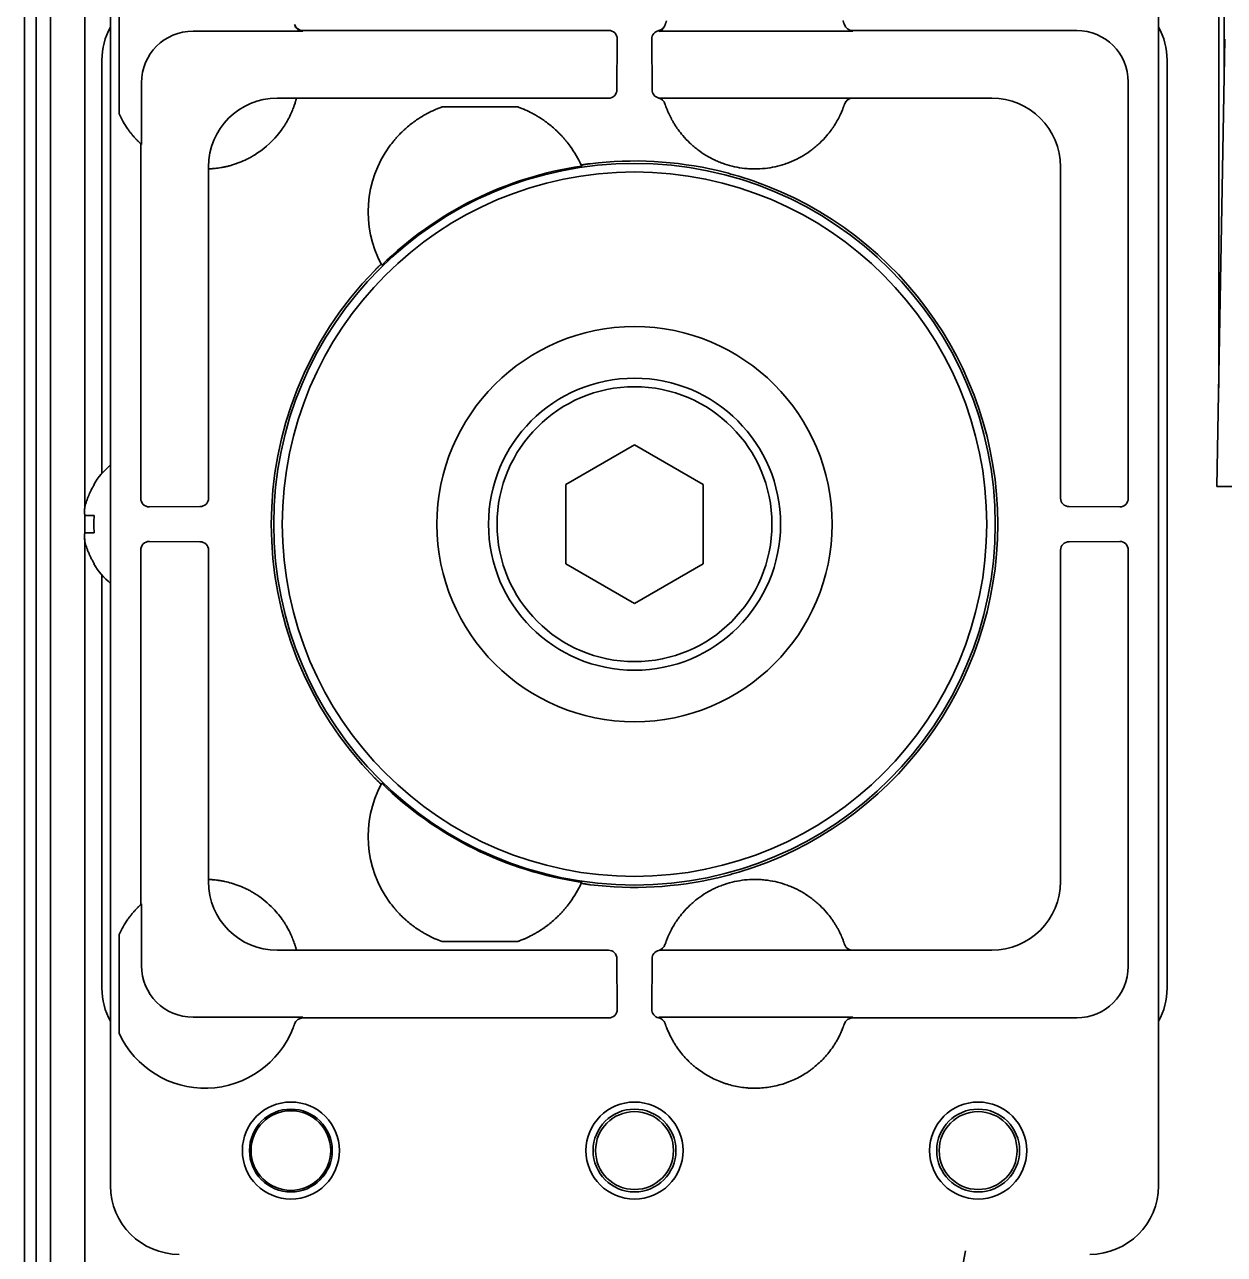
# Model space of a CAD drawing. Extents: x 5809 to 10669, y -850 to 3886.
# Drawn here: x 8371.6 to 8441.4, y 3661.8 to 3733.4 of the extents above; entities that cross this region are included whole.
import ezdxf

# ---------------------------------------------------------------- set-up
doc = ezdxf.new("R2010")
doc.units = 0
doc.header["$LTSCALE"] = 5
doc.layers.add('1', color=7, linetype='CONTINUOUS', true_color=0xffffff)

msp = doc.modelspace()

# ---------------------------------------------------------------- linework, layer by layer
at = {"layer": '1', "color": 7, "linetype": 'Continuous', "lineweight": 35}
for p, q in [((8373.073, 2751.526), (8373.073, 3749.526)), ((8371.573, 3748.726), (8371.573, 3257.226)), ((8441.384, 3747.704), (8441.384, 3730.106)), ((8372.251, 3258.226), (8372.251, 3745.726)), ((8375.073, 3746.108), (8375.073, 3705.375)), ((8376.573, 3742.827), (8376.573, 3665.826)), ((8437.573, 3665.826), (8437.573, 3742.827)), ((8441.073, 3712.253), (8441.073, 3739.396)), ((8377.073, 3728.208), (8377.073, 3733.944)), ((8387.774, 3733.024), (8381.375, 3733.024)), ((8405.566, 3733.063), (8387.76, 3733.063)), ((8419.774, 3733.024), (8408.599, 3733.024)), ((8419.294, 3733.383), (8419.287, 3733.404)), ((8432.81, 3733.063), (8419.761, 3733.063)), ((8406.051, 3729.616), (8406.066, 3732.563)), ((8408.079, 3732.563), (8408.094, 3729.616)), ((8440.973, 3706.526), (8441.427, 3732.561)), ((8376.073, 3731.327), (8376.073, 3707.278)), ((8438.073, 3677.326), (8438.073, 3731.327)), ((8378.375, 3730.024), (8378.375, 3726.428)), ((8435.81, 3705.832), (8435.81, 3730.064)), ((8386.27, 3729.128), (8387.399, 3729.128)), ((8387.399, 3729.128), (8387.397, 3729.119)), ((8387.397, 3729.119), (8395.288, 3729.119)), ((8395.288, 3729.119), (8395.385, 3729.119)), ((8395.385, 3729.119), (8395.882, 3729.12)), ((8395.883, 3729.12), (8400.263, 3729.12)), ((8400.263, 3728.62), (8395.883, 3728.62)), ((8400.263, 3729.12), (8400.761, 3729.119)), ((8400.761, 3729.119), (8400.858, 3729.119)), ((8400.858, 3729.119), (8405.551, 3729.119)), ((8408.529, 3729.128), (8419.774, 3729.128)), ((8419.297, 3728.779), (8419.297, 3728.78)), ((8419.77, 3729.119), (8427.866, 3729.119)), ((8378.336, 3726.464), (8378.336, 3705.832)), ((8382.27, 3725.003), (8382.27, 3725.129)), ((8382.28, 3725.004), (8382.27, 3725.003)), ((8382.28, 3705.847), (8382.28, 3725.004)), ((8431.866, 3725.12), (8431.866, 3705.847)), ((8403.073, 3706.636), (8407.073, 3708.945)), ((8407.073, 3708.945), (8411.073, 3706.636)), ((8375.595, 3706.626), (8375.628, 3706.626)), ((8403.073, 3702.017), (8403.073, 3706.636)), ((8411.073, 3706.636), (8411.073, 3702.017)), ((8442.973, 3706.526), (8440.973, 3706.526)), ((8378.836, 3705.333), (8381.782, 3705.348)), ((8432.366, 3705.348), (8435.31, 3705.333)), ((8375.073, 3704.832), (8375.073, 3703.831)), ((8375.073, 3703.467), (8375.073, 2864.787)), ((8378.336, 3702.82), (8378.336, 3682.188)), ((8381.782, 3703.305), (8378.836, 3703.32)), ((8382.28, 3683.649), (8382.28, 3702.805)), ((8431.866, 3702.805), (8431.866, 3683.533)), ((8435.31, 3703.32), (8432.366, 3703.305)), ((8435.81, 3678.589), (8435.81, 3702.82)), ((8375.628, 3702.026), (8375.595, 3702.026)), ((8407.073, 3699.707), (8403.073, 3702.017)), ((8411.073, 3702.017), (8407.073, 3699.707)), ((8376.073, 3701.374), (8376.073, 3677.326)), ((8382.27, 3683.649), (8382.28, 3683.649)), ((8382.27, 3683.523), (8382.27, 3683.649)), ((8378.375, 3682.224), (8378.336, 3682.188)), ((8378.375, 3682.224), (8378.375, 3678.628)), ((8377.073, 3674.708), (8377.073, 3680.444)), ((8395.883, 3680.033), (8400.263, 3680.033)), ((8419.297, 3679.871), (8419.297, 3679.872)), ((8387.399, 3679.524), (8386.27, 3679.524)), ((8387.397, 3679.533), (8387.399, 3679.524)), ((8395.288, 3679.533), (8387.397, 3679.533)), ((8395.385, 3679.533), (8395.288, 3679.533)), ((8395.882, 3679.533), (8395.385, 3679.533)), ((8400.263, 3679.533), (8395.883, 3679.533)), ((8400.263, 3679.533), (8400.761, 3679.533)), ((8400.858, 3679.533), (8400.761, 3679.533)), ((8405.551, 3679.533), (8400.858, 3679.533)), ((8419.774, 3679.524), (8408.529, 3679.524)), ((8427.866, 3679.533), (8419.77, 3679.533)), ((8406.066, 3676.089), (8406.051, 3679.036)), ((8408.094, 3679.033), (8408.079, 3676.089)), ((8381.375, 3675.628), (8387.774, 3675.628)), ((8387.76, 3675.589), (8405.566, 3675.589)), ((8408.599, 3675.628), (8419.774, 3675.628)), ((8419.761, 3675.589), (8432.81, 3675.589)), ((8387.285, 3675.245), (8387.282, 3675.234)), ((8387.287, 3675.249), (8387.286, 3675.247)), ((8419.287, 3675.248), (8419.291, 3675.263)), ((8426.331, 3662.026), (8425.124, 3655.733))]:
    msp.add_line(p, q, dxfattribs=at)
for centre, radius in [((8407.073, 3704.326), 21), ((8407.073, 3704.326), 20.5), ((8407.073, 3704.326), 11.5), ((8407.073, 3704.326), 8.5), ((8407.073, 3704.326), 8), ((8387.073, 3667.87), 2.825), ((8407.073, 3667.87), 2.825), ((8427.073, 3667.87), 2.825), ((8387.073, 3667.87), 2.411), ((8387.073, 3667.87), 2.32), ((8407.073, 3667.87), 2.411), ((8407.073, 3667.87), 2.267), ((8427.073, 3667.87), 2.411), ((8427.073, 3667.87), 2.267)]:
    msp.add_circle(centre, radius, dxfattribs=at)
for centre, radius, start, end in [((8382.073, 3730.5), 5.5, 204.61998, 215.33124), ((8382.073, 3730.5), 5.5, 301.52607, 319.88439), ((8398.073, 3722.5), 6.5, 143.94816, 207.95034), ((8398.073, 3722.5), 6.5, 24.74098, 36.05184), ((8407.073, 3704.326), 21.07, 98.38924, 134.30208), ((8407.073, 3704.326), 21.14, 76.75031, 97.03063), ((8407.073, 3704.326), 21.14, 286.69802, 73.30233), ((8407.073, 3704.326), 21.14, 135.6607, 224.3393), ((8379.693, 3704.127), 4.8, 130.542, 148.62729), ((8379.693, 3704.525), 4.8, 211.37271, 229.458), ((8398.073, 3686.152), 6.5, 152.04966, 216.05184), ((8407.073, 3704.326), 21.07, 225.69792, 261.61076), ((8398.073, 3686.152), 6.5, 323.94816, 335.25902), ((8407.073, 3704.326), 21.14, 262.96937, 283.24939), ((8382.073, 3678.152), 5.5, 45.48558, 58.47399), ((8382.073, 3678.152), 5.5, 144.66876, 155.38002), ((8382.073, 3677), 5.5, 204.61998, 338.89304)]:
    msp.add_arc(centre, radius, start, end, dxfattribs=at)
for centre, major_axis, ratio, start_param, end_param in [((8380.073, 3731.326), (-2.829, 2.829), 0.999695, 0.279915, 0.785246), ((8381.376, 3730.023), (-2.122, 2.122), 0.999695, -0.785246, 0.785246), ((8382.065, 3731.65), (5.228, 1.734), 0.999252, -0.00307, 0.003835), ((8387.76, 3733.563), (0.474, 0.159), 0.999831, 3.141593, 4.388346), ((8382.072, 3731.152), (4.243, 4.243), 0.999962, 5.81493, 5.821866), ((8405.566, 3732.563), (0.224, 0.448), 0.999239, -1.107103, 0.463541), ((8408.579, 3732.563), (-0.224, 0.448), 0.999239, -0.261492, 1.107103), ((8408.379, 3733.543), (-0.473, 0.161), 0.999761, 2.10121, 3.149501), ((8408.599, 3732.524), (-0.224, 0.447), 0.99981, -0.463541, -0.224621), ((8419.761, 3733.563), (0.475, 0.157), 0.999831, 3.145682, 4.39242), ((8432.809, 3730.063), (2.122, 2.122), 0.999543, 5.497939, 7.068431), ((8434.072, 3731.326), (2.829, 2.829), 0.999695, 5.497939, 6.003271), ((8405.551, 3729.619), (0.447, 0.224), 0.99981, 4.248848, 5.819492), ((8408.594, 3729.619), (-0.447, 0.224), 0.99981, 0.463693, 1.811224), ((8386.271, 3725.128), (-2.829, 2.829), 0.999695, -0.785246, 0.785246), ((8408.367, 3728.645), (0.476, 0.155), 0.999754, -0.007617, 1.01983), ((8419.77, 3728.619), (-0.475, 0.156), 0.999831, -1.252699, -0.000674), ((8427.866, 3725.119), (-2.828, 2.828), 0.999924, 3.927143, 5.497635), ((8380.374, 10953.138), (0, 7227.617), 0.017452, 3.125432, 3.125745), ((3707.892, 2919.285), (4696.559, 804.417), 0.03512, 0.009109, 0.009424), ((11879.695, 6966.148), (3486.444, 3247.993), 0.03512, 3.132168, 3.132483), ((8378.836, 3705.833), (0.448, 0.224), 0.999239, 2.678052, 4.248696), ((8381.78, 3705.847), (0.224, 0.447), 0.99981, 3.605286, 5.17593), ((8432.366, 3705.847), (-0.224, 0.447), 0.99981, 1.107255, 2.677899), ((8435.31, 3705.833), (-0.448, 0.224), 0.999239, 2.03449, 3.605134), ((8378.836, 3702.82), (-0.448, 0.224), 0.999239, -1.107103, 0.463541), ((8381.78, 3702.805), (-0.224, 0.447), 0.99981, 4.248848, 5.819492), ((8432.366, 3702.805), (0.224, 0.447), 0.99981, 0.463693, 2.034337), ((8435.31, 3702.82), (0.448, 0.224), 0.999239, -0.463541, 1.107103), ((11879.695, 442.504), (-3486.444, 3247.993), 0.03512, 0.009109, 0.009424), ((8386.271, 3683.524), (2.829, 2.829), 0.999695, 2.356347, 3.926839), ((3707.892, 4489.368), (-4696.559, 804.417), 0.03512, 3.132168, 3.132483), ((8427.866, 3683.533), (2.828, 2.828), 0.999924, 3.927143, 5.497635), ((8408.367, 3680.007), (-0.476, 0.155), 0.999754, 2.121764, 3.151611), ((8419.77, 3680.033), (0.475, 0.156), 0.999831, 3.142574, 4.3946), ((8405.551, 3679.033), (-0.447, 0.224), 0.99981, 3.605286, 5.17593), ((8408.594, 3679.033), (0.447, 0.224), 0.99981, 1.330368, 2.677899), ((8381.376, 3678.629), (2.122, 2.122), 0.999695, 2.356347, 3.926839), ((8432.809, 3678.59), (-2.122, 2.122), 0.999543, 2.356347, 3.926839), ((8380.073, 3677.327), (2.829, 2.829), 0.999695, 2.356347, 2.861678), ((8434.072, 3677.327), (-2.829, 2.829), 0.999695, 3.421507, 3.926839), ((8387.76, 3675.089), (-0.474, 0.159), 0.999831, -1.246754, 0), ((8405.566, 3676.089), (-0.224, 0.448), 0.999239, 2.678052, 4.248696), ((8408.579, 3676.089), (0.224, 0.448), 0.999239, 2.03449, 3.402429), ((8408.378, 3675.11), (0.477, 0.15), 0.999767, 0.015699, 1.063496), ((8408.599, 3676.129), (0.224, 0.447), 0.99981, 3.366933, 3.605134), ((8419.761, 3675.089), (-0.474, 0.158), 0.999831, -1.249561, -0.002672), ((8382.075, 3676.999), (3.888, 3.888), 0.999898, 5.173652, 5.180565), ((8380.573, 3665.827), (2.829, 2.829), 0.999695, 2.356347, 3.926839), ((8433.572, 3665.827), (-2.829, 2.829), 0.999695, 2.356347, 3.926839)]:
    msp.add_ellipse(centre, major_axis=major_axis, ratio=ratio, start_param=start_param, end_param=end_param, dxfattribs=at)
for points, knots in [([(8408.94, 3733.629), (8408.934, 3733.614), (8408.929, 3733.598), (8408.92, 3733.576), (8408.917, 3733.568), (8408.912, 3733.553), (8408.909, 3733.546), (8408.901, 3733.524), (8408.896, 3733.511), (8408.889, 3733.491), (8408.887, 3733.485), (8408.883, 3733.472), (8408.881, 3733.466), (8408.875, 3733.449), (8408.871, 3733.439), (8408.867, 3733.425), (8408.865, 3733.421), (8408.862, 3733.413), (8408.861, 3733.41), (8408.858, 3733.4), (8408.856, 3733.395), (8408.854, 3733.389), (8408.854, 3733.388), (8408.853, 3733.386), (8408.853, 3733.385), (8408.853, 3733.385)], [0, 0, 0, 0, 0.125, 0.125, 0.1875, 0.1875, 0.25, 0.25, 0.375, 0.375, 0.4375, 0.4375, 0.5, 0.5, 0.625, 0.625, 0.6875, 0.6875, 0.75, 0.75, 0.875, 0.875, 0.9375, 0.9375, 1, 1, 1, 1]), ([(8419.287, 3733.404), (8419.286, 3733.404), (8419.286, 3733.406), (8419.284, 3733.41), (8419.284, 3733.412), (8419.282, 3733.417), (8419.281, 3733.419), (8419.278, 3733.428), (8419.276, 3733.435), (8419.272, 3733.447), (8419.27, 3733.452), (8419.267, 3733.461), (8419.265, 3733.466), (8419.26, 3733.482), (8419.256, 3733.494), (8419.249, 3733.512), (8419.247, 3733.519), (8419.242, 3733.532), (8419.239, 3733.539), (8419.232, 3733.559), (8419.227, 3733.574), (8419.218, 3733.596), (8419.215, 3733.603), (8419.21, 3733.618), (8419.207, 3733.626), (8419.204, 3733.633)], [0, 0, 0, 0, 0.125, 0.125, 0.1875, 0.1875, 0.25, 0.25, 0.375, 0.375, 0.4375, 0.4375, 0.5, 0.5, 0.625, 0.625, 0.6875, 0.6875, 0.75, 0.75, 0.875, 0.875, 0.9375, 0.9375, 1, 1, 1, 1]), ([(8387.774, 3733.024), (8387.747, 3733.024), (8387.695, 3733.028), (8387.645, 3733.04), (8387.607, 3733.052), (8387.595, 3733.057), (8387.571, 3733.067), (8387.559, 3733.072), (8387.524, 3733.09), (8387.502, 3733.103), (8387.47, 3733.126), (8387.46, 3733.134), (8387.44, 3733.151), (8387.43, 3733.16), (8387.402, 3733.188), (8387.385, 3733.207), (8387.355, 3733.25), (8387.341, 3733.272), (8387.317, 3733.319), (8387.307, 3733.343), (8387.298, 3733.368)], [0, 0, 0, 0, 0.125, 0.25, 0.25, 0.3125, 0.3125, 0.375, 0.375, 0.5, 0.5, 0.5625, 0.5625, 0.625, 0.625, 0.75, 0.75, 0.875, 0.875, 1, 1, 1, 1]), ([(8408.481, 3733.01), (8408.48, 3733.016), (8408.48, 3733.022), (8408.48, 3733.037), (8408.479, 3733.045), (8408.479, 3733.053)], [0, 0, 0, 0, 0.441588, 0.441588, 1, 1, 1, 1]), ([(8408.838, 3733.342), (8408.825, 3733.301), (8408.807, 3733.263), (8408.778, 3733.218), (8408.772, 3733.209), (8408.76, 3733.192), (8408.753, 3733.183), (8408.733, 3733.159), (8408.704, 3733.128), (8408.671, 3733.101), (8408.645, 3733.083), (8408.636, 3733.077), (8408.618, 3733.065), (8408.609, 3733.06), (8408.562, 3733.035), (8408.522, 3733.02), (8408.481, 3733.01)], [0, 0, 0, 0, 0.25, 0.25, 0.3125, 0.3125, 0.375, 0.375, 0.5, 0.625, 0.625, 0.6875, 0.6875, 0.75, 0.75, 1, 1, 1, 1]), ([(8387.397, 3729.119), (8387.396, 3729.118), (8387.395, 3729.112), (8387.39, 3729.095), (8387.384, 3729.07), (8387.373, 3729.03), (8387.365, 3729.001), (8387.363, 3728.995), (8387.359, 3728.982), (8387.357, 3728.975), (8387.351, 3728.955), (8387.347, 3728.941), (8387.334, 3728.895), (8387.313, 3728.828), (8387.287, 3728.748), (8387.265, 3728.684), (8387.253, 3728.651), (8387.24, 3728.616), (8387.232, 3728.592), (8387.227, 3728.58), (8387.204, 3728.52), (8387.184, 3728.469), (8387.12, 3728.311), (8387.07, 3728.197), (8386.996, 3728.047), (8386.981, 3728.017), (8386.949, 3727.956), (8386.933, 3727.925), (8386.883, 3727.832), (8386.848, 3727.77), (8386.774, 3727.644), (8386.735, 3727.581), (8386.674, 3727.486), (8386.653, 3727.455), (8386.61, 3727.391), (8386.588, 3727.359), (8386.477, 3727.201), (8386.381, 3727.077), (8386.279, 3726.956)], [0, 0, 0, 0, 0.0625, 0.0625, 0.125, 0.1875, 0.1875, 0.203125, 0.203125, 0.21875, 0.21875, 0.25, 0.25, 0.3125, 0.375, 0.375, 0.40625, 0.421875, 0.421875, 0.4375, 0.4375, 0.5, 0.5, 0.625, 0.625, 0.65625, 0.65625, 0.6875, 0.6875, 0.75, 0.75, 0.8125, 0.8125, 0.84375, 0.84375, 0.875, 0.875, 1, 1, 1, 1]), ([(8408.842, 3728.8), (8408.843, 3728.798), (8408.847, 3728.784), (8408.859, 3728.749), (8408.864, 3728.735), (8408.873, 3728.709), (8408.876, 3728.7), (8408.883, 3728.681), (8408.886, 3728.67), (8408.906, 3728.615), (8408.925, 3728.562), (8408.961, 3728.471), (8408.974, 3728.438), (8408.996, 3728.387), (8409.003, 3728.369), (8409.019, 3728.333), (8409.027, 3728.314), (8409.035, 3728.295)], [0, 0, 0, 0, 0.25, 0.25, 0.375, 0.375, 0.4375, 0.4375, 0.5, 0.5, 0.75, 0.75, 0.875, 0.875, 0.9375, 0.9375, 1, 1, 1, 1]), ([(8418.267, 3726.943), (8418.354, 3727.046), (8418.437, 3727.151), (8418.554, 3727.311), (8418.591, 3727.365), (8418.646, 3727.446), (8418.664, 3727.473), (8418.7, 3727.527), (8418.717, 3727.554), (8418.802, 3727.689), (8418.862, 3727.794), (8418.944, 3727.946), (8418.97, 3727.996), (8419, 3728.057), (8419.006, 3728.069), (8419.018, 3728.093), (8419.024, 3728.105), (8419.041, 3728.14), (8419.052, 3728.163), (8419.104, 3728.276), (8419.139, 3728.357), (8419.176, 3728.448), (8419.183, 3728.465), (8419.193, 3728.49), (8419.196, 3728.499), (8419.202, 3728.515), (8419.218, 3728.555), (8419.241, 3728.618), (8419.257, 3728.663), (8419.267, 3728.692), (8419.27, 3728.701), (8419.276, 3728.718), (8419.279, 3728.725), (8419.286, 3728.745), (8419.293, 3728.766), (8419.295, 3728.775), (8419.296, 3728.776)], [0, 0, 0, 0, 0.125, 0.125, 0.1875, 0.1875, 0.21875, 0.21875, 0.25, 0.25, 0.375, 0.375, 0.4375, 0.4375, 0.453125, 0.453125, 0.46875, 0.46875, 0.5, 0.5, 0.625, 0.625, 0.65625, 0.65625, 0.671875, 0.671875, 0.6875, 0.75, 0.8125, 0.8125, 0.84375, 0.84375, 0.875, 0.875, 0.9375, 1, 1, 1, 1]), ([(8419.298, 3728.784), (8419.307, 3728.809), (8419.327, 3728.857), (8419.354, 3728.902), (8419.377, 3728.934), (8419.386, 3728.944), (8419.403, 3728.964), (8419.411, 3728.973), (8419.439, 3729.001), (8419.459, 3729.018), (8419.491, 3729.041), (8419.502, 3729.048), (8419.524, 3729.062), (8419.535, 3729.068), (8419.57, 3729.086), (8419.594, 3729.096), (8419.644, 3729.112), (8419.669, 3729.118), (8419.721, 3729.126), (8419.747, 3729.128), (8419.774, 3729.128)], [0, 0, 0, 0, 0.125, 0.25, 0.25, 0.3125, 0.3125, 0.375, 0.375, 0.5, 0.5, 0.5625, 0.5625, 0.625, 0.625, 0.75, 0.75, 0.875, 0.875, 1, 1, 1, 1]), ([(8419.774, 3729.128), (8419.773, 3729.127), (8419.773, 3729.125), (8419.772, 3729.122), (8419.771, 3729.121), (8419.77, 3729.119)], [0, 0, 0, 0, 0.496999, 0.496999, 1, 1, 1, 1]), ([(8394.813, 3728.123), (8394.788, 3728.109), (8394.759, 3728.092), (8394.712, 3728.063), (8394.695, 3728.053), (8394.661, 3728.032), (8394.644, 3728.022), (8394.589, 3727.988), (8394.551, 3727.963), (8394.492, 3727.925), (8394.472, 3727.912), (8394.432, 3727.884), (8394.411, 3727.87), (8394.349, 3727.827), (8394.306, 3727.798), (8394.221, 3727.736), (8394.177, 3727.703), (8394.045, 3727.603), (8393.956, 3727.531), (8393.843, 3727.435), (8393.82, 3727.415), (8393.774, 3727.376), (8393.706, 3727.315), (8393.638, 3727.253), (8393.503, 3727.124), (8393.414, 3727.035), (8393.282, 3726.894), (8393.239, 3726.845), (8393.173, 3726.771), (8393.152, 3726.746), (8393.108, 3726.696), (8393.087, 3726.67), (8392.98, 3726.541), (8392.897, 3726.435), (8392.818, 3726.325)], [0, 0, 0, 0, 0.0625, 0.0625, 0.09375, 0.09375, 0.125, 0.125, 0.1875, 0.1875, 0.21875, 0.21875, 0.25, 0.25, 0.3125, 0.3125, 0.375, 0.375, 0.5, 0.5, 0.53125, 0.53125, 0.5625, 0.625, 0.625, 0.75, 0.75, 0.8125, 0.8125, 0.84375, 0.84375, 0.875, 0.875, 1, 1, 1, 1]), ([(8395.459, 3728.451), (8395.101, 3728.294), (8394.899, 3728.173), (8394.813, 3728.123), (8394.813, 3728.123), (8394.813, 3728.123)], [0, 0, 0, 0, 0.99996, 0.99996, 1, 1, 1, 1]), ([(8403.328, 3726.325), (8403.248, 3726.435), (8403.166, 3726.541), (8403.039, 3726.694), (8402.996, 3726.745), (8402.93, 3726.819), (8402.908, 3726.843), (8402.864, 3726.892), (8402.842, 3726.916), (8402.798, 3726.964), (8402.775, 3726.987), (8402.73, 3727.034), (8402.708, 3727.057), (8402.64, 3727.125), (8402.595, 3727.169), (8402.46, 3727.297), (8402.37, 3727.378), (8402.191, 3727.53), (8402.101, 3727.602), (8401.969, 3727.703), (8401.925, 3727.736), (8401.838, 3727.798), (8401.796, 3727.828), (8401.713, 3727.885), (8401.673, 3727.912), (8401.614, 3727.951), (8401.595, 3727.963), (8401.557, 3727.987), (8401.538, 3727.999), (8401.484, 3728.033), (8401.45, 3728.054), (8401.387, 3728.092), (8401.358, 3728.109), (8401.333, 3728.123)], [0, 0, 0, 0, 0.125, 0.125, 0.1875, 0.1875, 0.21875, 0.21875, 0.25, 0.25, 0.28125, 0.28125, 0.3125, 0.3125, 0.375, 0.375, 0.5, 0.5, 0.625, 0.625, 0.6875, 0.6875, 0.75, 0.75, 0.8125, 0.8125, 0.84375, 0.84375, 0.875, 0.875, 0.9375, 0.9375, 1, 1, 1, 1]), ([(8409.035, 3728.295), (8409.055, 3728.249), (8409.077, 3728.2), (8409.125, 3728.099), (8409.151, 3728.047), (8409.193, 3727.965), (8409.215, 3727.924), (8409.238, 3727.881), (8409.253, 3727.853), (8409.261, 3727.838), (8409.302, 3727.766), (8409.336, 3727.708), (8409.407, 3727.59), (8409.445, 3727.531), (8409.504, 3727.442), (8409.524, 3727.412), (8409.565, 3727.352), (8409.586, 3727.322), (8409.693, 3727.173), (8409.784, 3727.057), (8409.881, 3726.943)], [0, 0, 0, 0, 0.125, 0.125, 0.25, 0.25, 0.3125, 0.34375, 0.34375, 0.375, 0.375, 0.5, 0.5, 0.625, 0.625, 0.6875, 0.6875, 0.75, 0.75, 1, 1, 1, 1]), ([(8378.336, 3726.464), (8378.335, 3726.465), (8378.333, 3726.467), (8378.324, 3726.475), (8378.318, 3726.481), (8378.306, 3726.492), (8378.301, 3726.497), (8378.292, 3726.506), (8378.286, 3726.511), (8378.27, 3726.526), (8378.257, 3726.538), (8378.237, 3726.558), (8378.23, 3726.565), (8378.215, 3726.58), (8378.207, 3726.587), (8378.184, 3726.61), (8378.168, 3726.627), (8378.134, 3726.661), (8378.116, 3726.679), (8378.089, 3726.708), (8378.079, 3726.718), (8378.061, 3726.738), (8378.052, 3726.748), (8378.005, 3726.798), (8377.966, 3726.841), (8377.908, 3726.907), (8377.889, 3726.93), (8377.85, 3726.976), (8377.83, 3727), (8377.772, 3727.071), (8377.734, 3727.119), (8377.659, 3727.218), (8377.622, 3727.268), (8377.586, 3727.319)], [0, 0, 0, 0, 0.0625, 0.0625, 0.125, 0.125, 0.15625, 0.15625, 0.1875, 0.1875, 0.25, 0.25, 0.28125, 0.28125, 0.3125, 0.3125, 0.375, 0.375, 0.4375, 0.4375, 0.46875, 0.46875, 0.5, 0.5, 0.625, 0.625, 0.6875, 0.6875, 0.75, 0.75, 0.875, 0.875, 1, 1, 1, 1]), ([(8409.881, 3726.943), (8410.011, 3726.79), (8410.148, 3726.645), (8410.365, 3726.44), (8410.439, 3726.373), (8410.554, 3726.276), (8410.593, 3726.244), (8410.671, 3726.182), (8410.71, 3726.151), (8410.908, 3726), (8411.072, 3725.889), (8411.411, 3725.686), (8411.586, 3725.593), (8411.855, 3725.469), (8411.946, 3725.429), (8412.085, 3725.374), (8412.132, 3725.356), (8412.226, 3725.322), (8412.273, 3725.305), (8412.51, 3725.226), (8412.701, 3725.173), (8413.087, 3725.088), (8413.282, 3725.056), (8413.577, 3725.024), (8413.676, 3725.016), (8413.825, 3725.008), (8413.874, 3725.006), (8413.974, 3725.003), (8414.024, 3725.002), (8414.274, 3725.002), (8414.473, 3725.013), (8414.866, 3725.056), (8415.06, 3725.088), (8415.447, 3725.173), (8415.638, 3725.226), (8415.875, 3725.306), (8415.923, 3725.322), (8416.016, 3725.357), (8416.156, 3725.41), (8416.292, 3725.469), (8416.562, 3725.593), (8416.736, 3725.686), (8417.075, 3725.889), (8417.239, 3726), (8417.438, 3726.151), (8417.478, 3726.182), (8417.556, 3726.245), (8417.672, 3726.34), (8417.783, 3726.44), (8418, 3726.645), (8418.137, 3726.79), (8418.267, 3726.943)], [0, 0, 0, 0, 0.0625, 0.0625, 0.09375, 0.09375, 0.109375, 0.109375, 0.125, 0.125, 0.1875, 0.1875, 0.25, 0.25, 0.28125, 0.28125, 0.296875, 0.296875, 0.3125, 0.3125, 0.375, 0.375, 0.4375, 0.4375, 0.46875, 0.46875, 0.484375, 0.484375, 0.5, 0.5, 0.5625, 0.5625, 0.625, 0.625, 0.6875, 0.6875, 0.703125, 0.703125, 0.71875, 0.75, 0.75, 0.8125, 0.8125, 0.875, 0.875, 0.890625, 0.890625, 0.90625, 0.9375, 0.9375, 1, 1, 1, 1]), ([(8384.949, 3725.812), (8384.877, 3725.768), (8384.805, 3725.726), (8384.66, 3725.646), (8384.587, 3725.607), (8384.366, 3725.498), (8384.217, 3725.432), (8384.029, 3725.359), (8383.992, 3725.345), (8383.935, 3725.325), (8383.916, 3725.318), (8383.879, 3725.305), (8383.786, 3725.273), (8383.695, 3725.244), (8383.552, 3725.202), (8383.482, 3725.183), (8383.346, 3725.149), (8383.279, 3725.133), (8383.214, 3725.12)], [0, 0, 0, 0, 0.125, 0.125, 0.25, 0.25, 0.5, 0.5, 0.5625, 0.5625, 0.59375, 0.59375, 0.625, 0.75, 0.75, 0.875, 0.875, 1, 1, 1, 1]), ([(8383.214, 3725.12), (8383.143, 3725.104), (8383.076, 3725.092), (8382.948, 3725.069), (8382.887, 3725.06), (8382.774, 3725.044), (8382.72, 3725.038), (8382.621, 3725.027), (8382.577, 3725.023), (8382.496, 3725.016), (8382.461, 3725.013), (8382.398, 3725.009), (8382.372, 3725.008), (8382.328, 3725.006), (8382.295, 3725.004), (8382.282, 3725.004), (8382.28, 3725.004)], [0, 0, 0, 0, 0.125, 0.125, 0.25, 0.25, 0.375, 0.375, 0.5, 0.5, 0.625, 0.625, 0.75, 0.75, 0.875, 1, 1, 1, 1]), ([(8404.485, 3725.307), (8404.452, 3725.303), (8404.419, 3725.298), (8404.371, 3725.292), (8404.355, 3725.29), (8404.323, 3725.285), (8404.307, 3725.283), (8404.261, 3725.276), (8404.232, 3725.272), (8404.19, 3725.265), (8404.177, 3725.263), (8404.157, 3725.26), (8404.15, 3725.259), (8404.138, 3725.256), (8404.132, 3725.255), (8404.102, 3725.25), (8404.081, 3725.246), (8404.057, 3725.242), (8404.053, 3725.241), (8404.044, 3725.239), (8404.04, 3725.238), (8404.028, 3725.236), (8404.02, 3725.234), (8404.001, 3725.23), (8403.992, 3725.227), (8403.982, 3725.224), (8403.98, 3725.223), (8403.977, 3725.221), (8403.976, 3725.221), (8403.976, 3725.22)], [0, 0, 0, 0, 0.125, 0.125, 0.1875, 0.1875, 0.25, 0.25, 0.375, 0.375, 0.4375, 0.4375, 0.46875, 0.46875, 0.5, 0.5, 0.625, 0.625, 0.65625, 0.65625, 0.6875, 0.6875, 0.75, 0.75, 0.875, 0.875, 0.9375, 0.9375, 1, 1, 1, 1]), ([(8413.147, 3724.574), (8413.045, 3724.605), (8412.943, 3724.635), (8412.739, 3724.692), (8412.535, 3724.749), (8412.33, 3724.802), (8412.124, 3724.854), (8412.021, 3724.879), (8411.918, 3724.903)], [0, 0, 0, 0, 0.25, 0.25, 0.5, 0.75, 0.75, 1, 1, 1, 1]), ([(8392.331, 3719.453), (8392.33, 3719.454), (8392.327, 3719.453), (8392.319, 3719.447), (8392.316, 3719.445), (8392.31, 3719.44), (8392.308, 3719.438), (8392.303, 3719.435), (8392.301, 3719.433), (8392.288, 3719.422), (8392.276, 3719.412), (8392.254, 3719.393), (8392.247, 3719.386), (8392.231, 3719.371), (8392.214, 3719.355), (8392.195, 3719.338), (8392.176, 3719.32), (8392.166, 3719.311), (8392.135, 3719.282), (8392.114, 3719.261), (8392.081, 3719.228), (8392.07, 3719.217), (8392.047, 3719.195), (8392.035, 3719.183), (8392, 3719.148), (8391.977, 3719.125), (8391.953, 3719.101)], [0, 0, 0, 0, 0.125, 0.125, 0.1875, 0.1875, 0.21875, 0.21875, 0.25, 0.25, 0.375, 0.375, 0.4375, 0.4375, 0.5, 0.5625, 0.5625, 0.625, 0.625, 0.75, 0.75, 0.8125, 0.8125, 0.875, 0.875, 1, 1, 1, 1]), ([(8375.628, 3706.626), (8375.503, 3706.423), (8375.395, 3706.213), (8375.258, 3705.888), (8375.216, 3705.778), (8375.14, 3705.555), (8375.106, 3705.441), (8375.077, 3705.326)], [0, 0, 0, 0, 0.5, 0.5, 0.75, 0.75, 1, 1, 1, 1]), ([(8375.628, 3703.826), (8375.503, 3703.826), (8375.395, 3703.826), (8375.258, 3703.826), (8375.216, 3703.826), (8375.14, 3703.826), (8375.106, 3703.826), (8375.077, 3703.826)], [0, 0, 0, 0, 0.5, 0.5, 0.75, 0.75, 1, 1, 1, 1]), ([(8391.953, 3689.551), (8391.977, 3689.527), (8392, 3689.504), (8392.035, 3689.469), (8392.046, 3689.458), (8392.069, 3689.435), (8392.08, 3689.424), (8392.114, 3689.391), (8392.135, 3689.371), (8392.166, 3689.342), (8392.176, 3689.332), (8392.19, 3689.319), (8392.195, 3689.314), (8392.204, 3689.306), (8392.209, 3689.301), (8392.231, 3689.281), (8392.247, 3689.266), (8392.265, 3689.25), (8392.268, 3689.247), (8392.275, 3689.241), (8392.278, 3689.239), (8392.288, 3689.231), (8392.293, 3689.226), (8392.308, 3689.213), (8392.316, 3689.207), (8392.325, 3689.201), (8392.327, 3689.2), (8392.33, 3689.199), (8392.331, 3689.199), (8392.331, 3689.199)], [0, 0, 0, 0, 0.125, 0.125, 0.1875, 0.1875, 0.25, 0.25, 0.375, 0.375, 0.4375, 0.4375, 0.46875, 0.46875, 0.5, 0.5, 0.625, 0.625, 0.65625, 0.65625, 0.6875, 0.6875, 0.75, 0.75, 0.875, 0.875, 0.9375, 0.9375, 1, 1, 1, 1]), ([(8382.28, 3683.649), (8382.282, 3683.649), (8382.288, 3683.648), (8382.311, 3683.647), (8382.328, 3683.647), (8382.371, 3683.644), (8382.397, 3683.643), (8382.436, 3683.64), (8382.444, 3683.64), (8382.461, 3683.639), (8382.487, 3683.637), (8382.516, 3683.635), (8382.576, 3683.63), (8382.621, 3683.625), (8382.718, 3683.615), (8382.771, 3683.608), (8382.843, 3683.598), (8382.858, 3683.596), (8382.887, 3683.592), (8382.932, 3683.585), (8382.98, 3683.577), (8383.076, 3683.561), (8383.144, 3683.548), (8383.215, 3683.533)], [0, 0, 0, 0, 0.125, 0.125, 0.25, 0.25, 0.375, 0.375, 0.40625, 0.40625, 0.4375, 0.5, 0.5, 0.625, 0.625, 0.75, 0.75, 0.78125, 0.78125, 0.8125, 0.875, 0.875, 1, 1, 1, 1]), ([(8383.215, 3683.533), (8383.344, 3683.505), (8383.48, 3683.471), (8383.693, 3683.409), (8383.765, 3683.386), (8383.875, 3683.349), (8383.913, 3683.336), (8383.987, 3683.309), (8384.025, 3683.295), (8384.213, 3683.222), (8384.362, 3683.156), (8384.548, 3683.064), (8384.585, 3683.046), (8384.659, 3683.007), (8384.695, 3682.987), (8384.805, 3682.927), (8384.877, 3682.884), (8384.949, 3682.841)], [0, 0, 0, 0, 0.25, 0.25, 0.375, 0.375, 0.4375, 0.4375, 0.5, 0.5, 0.75, 0.75, 0.8125, 0.8125, 0.875, 0.875, 1, 1, 1, 1]), ([(8403.976, 3683.432), (8403.976, 3683.431), (8403.979, 3683.429), (8403.988, 3683.426), (8403.992, 3683.425), (8403.999, 3683.423), (8404.002, 3683.423), (8404.008, 3683.421), (8404.011, 3683.42), (8404.027, 3683.417), (8404.043, 3683.413), (8404.071, 3683.408), (8404.081, 3683.406), (8404.102, 3683.402), (8404.125, 3683.398), (8404.15, 3683.394), (8404.176, 3683.389), (8404.189, 3683.387), (8404.231, 3683.381), (8404.261, 3683.376), (8404.307, 3683.369), (8404.322, 3683.367), (8404.354, 3683.363), (8404.37, 3683.36), (8404.419, 3683.354), (8404.452, 3683.35), (8404.485, 3683.345)], [0, 0, 0, 0, 0.125, 0.125, 0.1875, 0.1875, 0.21875, 0.21875, 0.25, 0.25, 0.375, 0.375, 0.4375, 0.4375, 0.5, 0.5625, 0.5625, 0.625, 0.625, 0.75, 0.75, 0.8125, 0.8125, 0.875, 0.875, 1, 1, 1, 1]), ([(8418.267, 3681.709), (8418.137, 3681.862), (8418, 3682.007), (8417.783, 3682.213), (8417.708, 3682.279), (8417.594, 3682.376), (8417.555, 3682.408), (8417.477, 3682.471), (8417.438, 3682.501), (8417.239, 3682.652), (8417.075, 3682.763), (8416.737, 3682.966), (8416.562, 3683.059), (8416.292, 3683.184), (8416.201, 3683.223), (8416.062, 3683.278), (8416.016, 3683.296), (8415.922, 3683.33), (8415.875, 3683.347), (8415.638, 3683.427), (8415.447, 3683.479), (8415.061, 3683.564), (8414.866, 3683.596), (8414.571, 3683.628), (8414.472, 3683.636), (8414.323, 3683.644), (8414.273, 3683.646), (8414.174, 3683.649), (8414.123, 3683.65), (8413.873, 3683.65), (8413.675, 3683.639), (8413.282, 3683.596), (8413.087, 3683.564), (8412.701, 3683.479), (8412.509, 3683.427), (8412.272, 3683.347), (8412.225, 3683.33), (8412.131, 3683.296), (8411.992, 3683.242), (8411.855, 3683.184), (8411.586, 3683.059), (8411.411, 3682.967), (8411.073, 3682.763), (8410.908, 3682.652), (8410.709, 3682.501), (8410.67, 3682.47), (8410.592, 3682.408), (8410.476, 3682.312), (8410.365, 3682.212), (8410.148, 3682.007), (8410.011, 3681.862), (8409.881, 3681.709)], [0, 0, 0, 0, 0.0625, 0.0625, 0.09375, 0.09375, 0.109375, 0.109375, 0.125, 0.125, 0.1875, 0.1875, 0.25, 0.25, 0.28125, 0.28125, 0.296875, 0.296875, 0.3125, 0.3125, 0.375, 0.375, 0.4375, 0.4375, 0.46875, 0.46875, 0.484375, 0.484375, 0.5, 0.5, 0.5625, 0.5625, 0.625, 0.625, 0.6875, 0.6875, 0.703125, 0.703125, 0.71875, 0.75, 0.75, 0.8125, 0.8125, 0.875, 0.875, 0.890625, 0.890625, 0.90625, 0.9375, 0.9375, 1, 1, 1, 1]), ([(8411.918, 3683.749), (8412.021, 3683.773), (8412.124, 3683.799), (8412.33, 3683.85), (8412.535, 3683.904), (8412.739, 3683.96), (8412.943, 3684.018), (8413.045, 3684.047), (8413.147, 3684.078)], [0, 0, 0, 0, 0.25, 0.25, 0.5, 0.75, 0.75, 1, 1, 1, 1]), ([(8377.586, 3681.333), (8377.622, 3681.384), (8377.659, 3681.434), (8377.733, 3681.532), (8377.771, 3681.58), (8377.848, 3681.674), (8377.886, 3681.72), (8377.945, 3681.787), (8377.964, 3681.809), (8378.003, 3681.852), (8378.022, 3681.873), (8378.06, 3681.914), (8378.078, 3681.933), (8378.106, 3681.962), (8378.115, 3681.971), (8378.132, 3681.99), (8378.141, 3681.999), (8378.184, 3682.042), (8378.216, 3682.073), (8378.25, 3682.107), (8378.256, 3682.113), (8378.269, 3682.125), (8378.275, 3682.131), (8378.292, 3682.147), (8378.301, 3682.156), (8378.313, 3682.167), (8378.317, 3682.17), (8378.323, 3682.176), (8378.326, 3682.179), (8378.333, 3682.185), (8378.335, 3682.187), (8378.336, 3682.188)], [0, 0, 0, 0, 0.125, 0.125, 0.25, 0.25, 0.375, 0.375, 0.4375, 0.4375, 0.5, 0.5, 0.5625, 0.5625, 0.59375, 0.59375, 0.625, 0.625, 0.75, 0.75, 0.78125, 0.78125, 0.8125, 0.8125, 0.875, 0.875, 0.90625, 0.90625, 0.9375, 0.9375, 1, 1, 1, 1]), ([(8392.818, 3682.327), (8392.897, 3682.217), (8392.98, 3682.111), (8393.087, 3681.982), (8393.108, 3681.957), (8393.152, 3681.906), (8393.173, 3681.881), (8393.239, 3681.807), (8393.282, 3681.759), (8393.414, 3681.618), (8393.503, 3681.528), (8393.638, 3681.4), (8393.684, 3681.358), (8393.752, 3681.297), (8393.774, 3681.277), (8393.82, 3681.237), (8393.843, 3681.217), (8393.956, 3681.121), (8394.045, 3681.049), (8394.177, 3680.949), (8394.221, 3680.917), (8394.306, 3680.855), (8394.349, 3680.825), (8394.411, 3680.782), (8394.432, 3680.768), (8394.472, 3680.741), (8394.492, 3680.727), (8394.551, 3680.689), (8394.589, 3680.665), (8394.644, 3680.631), (8394.661, 3680.62), (8394.695, 3680.599), (8394.712, 3680.589), (8394.759, 3680.561), (8394.788, 3680.544), (8394.813, 3680.529)], [0, 0, 0, 0, 0.125, 0.125, 0.15625, 0.15625, 0.1875, 0.1875, 0.25, 0.25, 0.375, 0.375, 0.4375, 0.4375, 0.46875, 0.46875, 0.5, 0.5, 0.625, 0.625, 0.6875, 0.6875, 0.75, 0.75, 0.78125, 0.78125, 0.8125, 0.8125, 0.875, 0.875, 0.90625, 0.90625, 0.9375, 0.9375, 1, 1, 1, 1]), ([(8401.333, 3680.529), (8401.358, 3680.544), (8401.387, 3680.561), (8401.45, 3680.598), (8401.484, 3680.619), (8401.538, 3680.653), (8401.557, 3680.665), (8401.595, 3680.689), (8401.614, 3680.702), (8401.673, 3680.74), (8401.713, 3680.767), (8401.796, 3680.824), (8401.838, 3680.854), (8401.925, 3680.916), (8401.969, 3680.949), (8402.101, 3681.05), (8402.191, 3681.122), (8402.37, 3681.274), (8402.46, 3681.355), (8402.595, 3681.483), (8402.64, 3681.527), (8402.708, 3681.595), (8402.73, 3681.618), (8402.775, 3681.665), (8402.798, 3681.688), (8402.842, 3681.736), (8402.864, 3681.76), (8402.908, 3681.809), (8402.974, 3681.882), (8403.039, 3681.958), (8403.166, 3682.112), (8403.248, 3682.217), (8403.328, 3682.327)], [0, 0, 0, 0, 0.0625, 0.0625, 0.125, 0.125, 0.15625, 0.15625, 0.1875, 0.1875, 0.25, 0.25, 0.3125, 0.3125, 0.375, 0.375, 0.5, 0.5, 0.625, 0.625, 0.6875, 0.6875, 0.71875, 0.71875, 0.75, 0.75, 0.78125, 0.78125, 0.8125, 0.875, 0.875, 1, 1, 1, 1]), ([(8386.28, 3681.696), (8386.382, 3681.574), (8386.477, 3681.451), (8386.609, 3681.263), (8386.652, 3681.2), (8386.713, 3681.106), (8386.743, 3681.058), (8386.772, 3681.01), (8386.791, 3680.979), (8386.801, 3680.963), (8386.885, 3680.82), (8386.951, 3680.697), (8387.038, 3680.519), (8387.065, 3680.461), (8387.103, 3680.376), (8387.122, 3680.334), (8387.139, 3680.293), (8387.151, 3680.266), (8387.156, 3680.252), (8387.206, 3680.132), (8387.241, 3680.035), (8387.286, 3679.907), (8387.299, 3679.867), (8387.314, 3679.82), (8387.317, 3679.811), (8387.322, 3679.793), (8387.325, 3679.785), (8387.333, 3679.759), (8387.338, 3679.743), (8387.352, 3679.697), (8387.367, 3679.643), (8387.378, 3679.603), (8387.385, 3679.579), (8387.387, 3679.572), (8387.39, 3679.559), (8387.391, 3679.553), (8387.395, 3679.54), (8387.396, 3679.535), (8387.397, 3679.533)], [0, 0, 0, 0, 0.125, 0.125, 0.1875, 0.1875, 0.21875, 0.234375, 0.234375, 0.25, 0.25, 0.375, 0.375, 0.4375, 0.4375, 0.46875, 0.484375, 0.484375, 0.5, 0.5, 0.625, 0.625, 0.6875, 0.6875, 0.703125, 0.703125, 0.71875, 0.71875, 0.75, 0.75, 0.8125, 0.875, 0.875, 0.90625, 0.90625, 0.9375, 0.9375, 1, 1, 1, 1]), ([(8409.881, 3681.709), (8409.784, 3681.595), (8409.694, 3681.479), (8409.566, 3681.302), (8409.525, 3681.243), (8409.476, 3681.168), (8409.466, 3681.153), (8409.446, 3681.123), (8409.437, 3681.108), (8409.408, 3681.063), (8409.39, 3681.033), (8409.3, 3680.886), (8409.237, 3680.772), (8409.167, 3680.636), (8409.153, 3680.609), (8409.127, 3680.555), (8409.114, 3680.529), (8409.078, 3680.452), (8409.055, 3680.403), (8409.035, 3680.357)], [0, 0, 0, 0, 0.25, 0.25, 0.375, 0.375, 0.40625, 0.40625, 0.4375, 0.4375, 0.5, 0.5, 0.75, 0.75, 0.8125, 0.8125, 0.875, 0.875, 1, 1, 1, 1]), ([(8419.296, 3679.876), (8419.295, 3679.878), (8419.293, 3679.886), (8419.282, 3679.917), (8419.271, 3679.949), (8419.263, 3679.974), (8419.261, 3679.979), (8419.257, 3679.989), (8419.255, 3679.995), (8419.249, 3680.012), (8419.245, 3680.024), (8419.231, 3680.061), (8419.21, 3680.117), (8419.184, 3680.184), (8419.162, 3680.238), (8419.155, 3680.256), (8419.138, 3680.295), (8419.13, 3680.315), (8419.103, 3680.377), (8419.084, 3680.42), (8419.022, 3680.554), (8418.974, 3680.65), (8418.905, 3680.779), (8418.891, 3680.805), (8418.862, 3680.857), (8418.847, 3680.883), (8418.801, 3680.962), (8418.769, 3681.015), (8418.702, 3681.123), (8418.667, 3681.177), (8418.611, 3681.258), (8418.593, 3681.285), (8418.555, 3681.34), (8418.535, 3681.367), (8418.437, 3681.501), (8418.354, 3681.606), (8418.267, 3681.709)], [0, 0, 0, 0, 0.0625, 0.125, 0.1875, 0.1875, 0.203125, 0.203125, 0.21875, 0.21875, 0.25, 0.25, 0.3125, 0.375, 0.375, 0.40625, 0.40625, 0.4375, 0.4375, 0.5, 0.5, 0.625, 0.625, 0.65625, 0.65625, 0.6875, 0.6875, 0.75, 0.75, 0.8125, 0.8125, 0.84375, 0.84375, 0.875, 0.875, 1, 1, 1, 1]), ([(8409.035, 3680.357), (8409.001, 3680.28), (8408.972, 3680.21), (8408.936, 3680.117), (8408.925, 3680.088), (8408.91, 3680.048), (8408.905, 3680.035), (8408.897, 3680.011), (8408.892, 3679.999), (8408.873, 3679.944), (8408.861, 3679.91), (8408.85, 3679.876), (8408.847, 3679.868), (8408.844, 3679.859), (8408.843, 3679.856), (8408.842, 3679.853), (8408.842, 3679.852), (8408.842, 3679.852)], [0, 0, 0, 0, 0.25, 0.25, 0.375, 0.375, 0.4375, 0.4375, 0.5, 0.5, 0.75, 0.75, 0.875, 0.875, 0.9375, 0.9375, 1, 1, 1, 1]), ([(8419.774, 3679.524), (8419.747, 3679.524), (8419.695, 3679.528), (8419.645, 3679.54), (8419.607, 3679.552), (8419.595, 3679.557), (8419.571, 3679.567), (8419.559, 3679.572), (8419.524, 3679.59), (8419.502, 3679.603), (8419.47, 3679.626), (8419.46, 3679.634), (8419.44, 3679.651), (8419.43, 3679.66), (8419.402, 3679.688), (8419.385, 3679.707), (8419.355, 3679.75), (8419.341, 3679.772), (8419.317, 3679.819), (8419.307, 3679.843), (8419.298, 3679.868)], [0, 0, 0, 0, 0.125, 0.25, 0.25, 0.3125, 0.3125, 0.375, 0.375, 0.5, 0.5, 0.5625, 0.5625, 0.625, 0.625, 0.75, 0.75, 0.875, 0.875, 1, 1, 1, 1]), ([(8419.77, 3679.533), (8419.771, 3679.532), (8419.772, 3679.53), (8419.773, 3679.527), (8419.773, 3679.525), (8419.774, 3679.524)], [0, 0, 0, 0, 0.499999, 0.499999, 1, 1, 1, 1]), ([(8387.204, 3675.019), (8387.207, 3675.027), (8387.21, 3675.034), (8387.215, 3675.049), (8387.218, 3675.057), (8387.226, 3675.078), (8387.232, 3675.093), (8387.242, 3675.12), (8387.247, 3675.134), (8387.253, 3675.152), (8387.255, 3675.158), (8387.259, 3675.17), (8387.261, 3675.175), (8387.267, 3675.191), (8387.27, 3675.201), (8387.276, 3675.217), (8387.278, 3675.224), (8387.282, 3675.236), (8387.284, 3675.24), (8387.285, 3675.245), (8387.286, 3675.246), (8387.286, 3675.248), (8387.286, 3675.248), (8387.287, 3675.248)], [0, 0, 0, 0, 0.0625, 0.0625, 0.125, 0.125, 0.25, 0.25, 0.375, 0.375, 0.4375, 0.4375, 0.5, 0.5, 0.625, 0.625, 0.75, 0.75, 0.875, 0.875, 0.9375, 0.9375, 1, 1, 1, 1]), ([(8408.852, 3675.267), (8408.853, 3675.267), (8408.853, 3675.265), (8408.855, 3675.259), (8408.856, 3675.257), (8408.857, 3675.252), (8408.858, 3675.249), (8408.862, 3675.24), (8408.864, 3675.232), (8408.869, 3675.218), (8408.871, 3675.213), (8408.874, 3675.203), (8408.876, 3675.197), (8408.882, 3675.18), (8408.886, 3675.168), (8408.896, 3675.142), (8408.901, 3675.128), (8408.908, 3675.106), (8408.911, 3675.099), (8408.917, 3675.084), (8408.919, 3675.077), (8408.928, 3675.054), (8408.934, 3675.039), (8408.94, 3675.023)], [0, 0, 0, 0, 0.125, 0.125, 0.1875, 0.1875, 0.25, 0.25, 0.375, 0.375, 0.4375, 0.4375, 0.5, 0.5, 0.625, 0.625, 0.75, 0.75, 0.8125, 0.8125, 0.875, 0.875, 1, 1, 1, 1]), ([(8408.94, 3675.023), (8409.04, 3674.764), (8409.158, 3674.514), (8409.313, 3674.243), (8409.33, 3674.213), (8409.366, 3674.153), (8409.384, 3674.123), (8409.439, 3674.035), (8409.477, 3673.977), (8409.593, 3673.805), (8409.674, 3673.694), (8409.929, 3673.371), (8410.115, 3673.169), (8410.367, 3672.934), (8410.444, 3672.865), (8410.523, 3672.798), (8410.576, 3672.753), (8410.603, 3672.731), (8410.738, 3672.623), (8410.849, 3672.54), (8411.19, 3672.307), (8411.427, 3672.169), (8411.797, 3671.99), (8411.923, 3671.934), (8412.084, 3671.871), (8412.117, 3671.858), (8412.182, 3671.834), (8412.214, 3671.822), (8412.313, 3671.788), (8412.378, 3671.766), (8412.708, 3671.664), (8412.976, 3671.602), (8413.382, 3671.541), (8413.519, 3671.525), (8413.725, 3671.509), (8413.828, 3671.504), (8413.932, 3671.501), (8414.001, 3671.499), (8414.036, 3671.499), (8414.348, 3671.499), (8414.623, 3671.52), (8415.165, 3671.601), (8415.433, 3671.662), (8415.73, 3671.754), (8415.763, 3671.765), (8415.829, 3671.787), (8415.862, 3671.798), (8415.96, 3671.832), (8416.025, 3671.857), (8416.218, 3671.932), (8416.344, 3671.988), (8416.714, 3672.167), (8416.951, 3672.304), (8417.236, 3672.499), (8417.32, 3672.559), (8417.403, 3672.622), (8417.458, 3672.664), (8417.485, 3672.685), (8417.621, 3672.794), (8417.725, 3672.884), (8418.027, 3673.166), (8418.212, 3673.367), (8418.468, 3673.69), (8418.55, 3673.801), (8418.647, 3673.945), (8418.666, 3673.974), (8418.704, 3674.032), (8418.722, 3674.061), (8418.778, 3674.15), (8418.813, 3674.209), (8418.985, 3674.51), (8419.104, 3674.76), (8419.204, 3675.019)], [0, 0, 0, 0, 0.0625, 0.0625, 0.070313, 0.070313, 0.078125, 0.078125, 0.09375, 0.09375, 0.125, 0.125, 0.1875, 0.1875, 0.203125, 0.210937, 0.210937, 0.21875, 0.21875, 0.25, 0.25, 0.3125, 0.3125, 0.34375, 0.34375, 0.351562, 0.351562, 0.359375, 0.359375, 0.375, 0.375, 0.4375, 0.4375, 0.46875, 0.46875, 0.484375, 0.492187, 0.492187, 0.5, 0.5, 0.5625, 0.5625, 0.625, 0.625, 0.632812, 0.632812, 0.640625, 0.640625, 0.65625, 0.65625, 0.6875, 0.6875, 0.75, 0.75, 0.765625, 0.773438, 0.773438, 0.78125, 0.78125, 0.8125, 0.8125, 0.875, 0.875, 0.90625, 0.90625, 0.914063, 0.914063, 0.921875, 0.921875, 0.9375, 0.9375, 1, 1, 1, 1]), ([(8419.204, 3675.019), (8419.21, 3675.034), (8419.215, 3675.049), (8419.224, 3675.071), (8419.226, 3675.078), (8419.232, 3675.092), (8419.234, 3675.1), (8419.242, 3675.12), (8419.247, 3675.133), (8419.253, 3675.152), (8419.255, 3675.158), (8419.26, 3675.17), (8419.261, 3675.175), (8419.267, 3675.191), (8419.27, 3675.2), (8419.276, 3675.217), (8419.278, 3675.224), (8419.281, 3675.233), (8419.282, 3675.235), (8419.284, 3675.24), (8419.284, 3675.242), (8419.286, 3675.246), (8419.286, 3675.248), (8419.287, 3675.248)], [0, 0, 0, 0, 0.125, 0.125, 0.1875, 0.1875, 0.25, 0.25, 0.375, 0.375, 0.4375, 0.4375, 0.5, 0.5, 0.625, 0.625, 0.75, 0.75, 0.8125, 0.8125, 0.875, 0.875, 1, 1, 1, 1])]:
    msp.add_open_spline(points, degree=3, knots=knots, dxfattribs=at)
for points, degree in [([(8408.853, 3733.385), (8408.848, 3733.371), (8408.843, 3733.357), (8408.838, 3733.342)], 3), ([(8419.294, 3733.383), (8419.299, 3733.367)], 1), ([(8395.385, 3729.119), (8395.353, 3729.119), (8395.32, 3729.119), (8395.288, 3729.119)], 3), ([(8395.883, 3728.62), (8395.459, 3728.451)], 1), ([(8400.687, 3728.451), (8400.263, 3728.62)], 1), ([(8400.761, 3729.119), (8400.793, 3729.119), (8400.825, 3729.119), (8400.858, 3729.119)], 3), ([(8408.839, 3728.81), (8408.84, 3728.807), (8408.841, 3728.803), (8408.842, 3728.8)], 3), ([(8419.299, 3728.785), (8419.297, 3728.78)], 1), ([(8401.333, 3728.123), (8401.244, 3728.174), (8401.037, 3728.297), (8400.687, 3728.451)], 3), ([(8375.077, 3705.326), (8375.074, 3705.302), (8375.069, 3705.255), (8375.064, 3705.184), (8375.061, 3705.112), (8375.061, 3705.041), (8375.064, 3704.969), (8375.069, 3704.898), (8375.074, 3704.85), (8375.077, 3704.826)], 3), ([(8375.077, 3704.826), (8375.091, 3704.826), (8375.121, 3704.826), (8375.171, 3704.826), (8375.228, 3704.826), (8375.289, 3704.826), (8375.355, 3704.826), (8375.43, 3704.826), (8375.517, 3704.826), (8375.589, 3704.826), (8375.628, 3704.826)], 3), ([(8375.628, 3704.826), (8375.606, 3704.659), (8375.584, 3704.326), (8375.606, 3703.993), (8375.628, 3703.826)], 3), ([(8375.077, 3703.826), (8375.074, 3703.8), (8375.068, 3703.749), (8375.063, 3703.675), (8375.061, 3703.603), (8375.061, 3703.533), (8375.064, 3703.464), (8375.069, 3703.395), (8375.074, 3703.349), (8375.077, 3703.326)], 3), ([(8375.077, 3703.326), (8375.091, 3703.272), (8375.121, 3703.164), (8375.171, 3703.002), (8375.228, 3702.843), (8375.289, 3702.688), (8375.355, 3702.536), (8375.43, 3702.38), (8375.517, 3702.213), (8375.589, 3702.09), (8375.628, 3702.026)], 3), ([(8385.929, 3682.074), (8386.053, 3681.952), (8386.17, 3681.826), (8386.28, 3681.696)], 3), ([(8394.813, 3680.529), (8394.899, 3680.479), (8395.101, 3680.359), (8395.459, 3680.201)], 3), ([(8395.459, 3680.201), (8395.883, 3680.033)], 1), ([(8400.263, 3680.033), (8400.687, 3680.201)], 1), ([(8400.687, 3680.201), (8401.037, 3680.355), (8401.244, 3680.478), (8401.333, 3680.529)], 3), ([(8408.842, 3679.852), (8408.841, 3679.849), (8408.84, 3679.845), (8408.839, 3679.842)], 3), ([(8419.297, 3679.871), (8419.299, 3679.868)], 1), ([(8395.385, 3679.533), (8395.353, 3679.533), (8395.32, 3679.533), (8395.288, 3679.533)], 3), ([(8400.761, 3679.533), (8400.793, 3679.533), (8400.825, 3679.533), (8400.858, 3679.533)], 3), ([(8408.965, 3674.959), (8408.94, 3675.023)], 1), ([(8419.299, 3675.286), (8419.291, 3675.263)], 1)]:
    msp.add_open_spline(points, degree=degree, dxfattribs=at)

doc.saveas('drawing.dxf')
